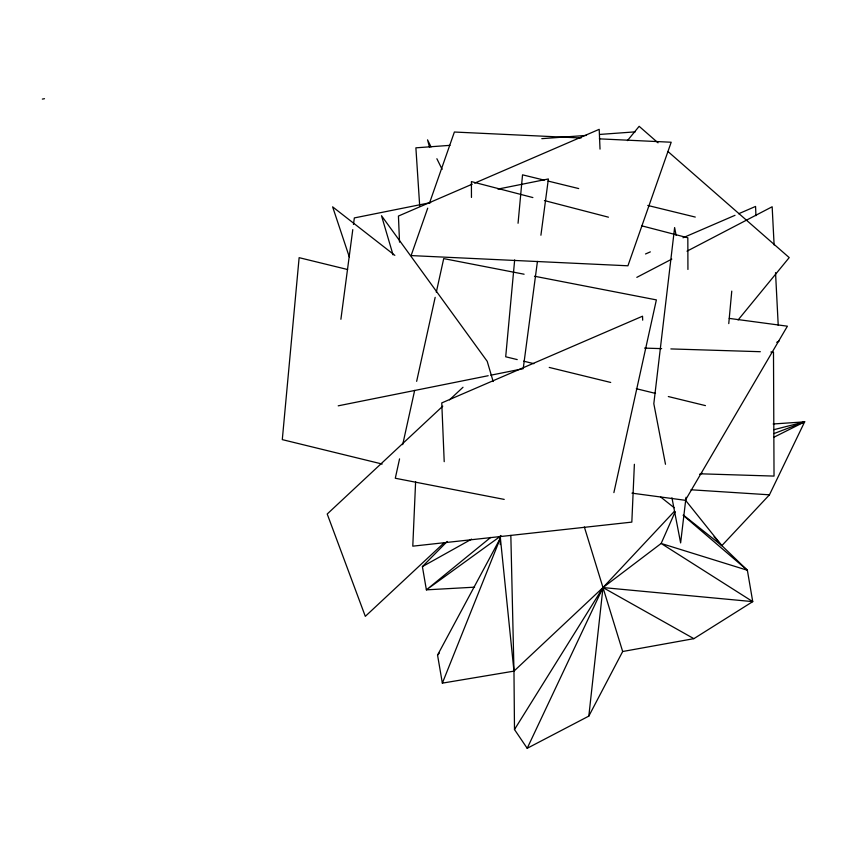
<?xml version="1.0" encoding="UTF-8"?>
<svg xmlns="http://www.w3.org/2000/svg" width="847" height="847" viewBox="0 0 847 847"><rect width="100%" height="100%" fill="white"/><g stroke="black" fill="none" stroke-linecap="round" stroke-linejoin="round"><path stroke-width="1.27" d="M500.249 544.557L500.439 535.495M415.612 481.774L412.785 546.167L631.83 522.112L634.382 464.294M514.669 259.913L505.701 356.778L517.221 359.594M518.057 223.259L522.535 174.831L544.229 180.136M728.759 323.596L731.766 291.114M510.836 535.41L513.97 671.131L514.489 729.532L527.194 748.293L588.824 716.107L602.99 587.564L674.424 511.302M686.028 497.253L680.628 542.916L671.946 497.803M340.896 319.277L352.786 229.622M353.474 224.423L354.342 217.923L430.657 202.602M523.382 367.376L537.443 261.395M540.915 235.233L548.38 178.971L497.93 189.093M399.562 458.873L395.295 478.248L504.219 499.402M402.696 444.654L414.659 390.393M416.65 381.341L435.167 297.361M436.311 292.194L443.712 258.6L524.102 274.216M613.884 492.615L656.372 299.891L534.478 276.228M427.714 208.171L411.102 255.582L627.923 265.789L671.195 142.232L599.358 138.855M429.461 203.185L454.384 132.026L581.074 137.987M442.356 683.137L500.386 538.12L513.97 671.131L442.356 683.137L437.55 655.091L500.386 538.12M675.186 511.726L661.158 543.467L602.99 587.564L513.97 671.131M527.194 748.293L602.99 587.564L752.739 601.624L747.372 570.253L721.856 545.627L714.032 536.765M683.328 515.018L721.856 545.627L769.447 494.817L804.65 421.848L773.163 423.987M588.824 716.107L622.672 651.512L584.345 526.972M514.489 729.532L602.99 587.564L693.873 638.659L752.739 601.624L661.158 543.467L747.372 570.253L683.243 515.378M627.426 140.623L639.157 126.319L658.034 142.836M738.108 319.954L789.213 257.594L667.976 151.528M437.55 655.091L439.297 653.143M474.595 587.172L426.38 589.851L422.399 566.601L447.205 541.455M442.78 406.147L327.217 514.013L365.311 616.351L444.273 542.652M449.513 399.858L463.002 387.27M490.72 537.39L426.38 589.851L501.053 535.812M422.399 566.601L471.631 539.115M636.817 277.361L671.819 259.108M686.981 251.188L772.157 206.763L774.116 244.963M776.699 342.347L779.039 341.129M699.696 474.362L702.057 473.187M773.989 437.19L804.65 421.848L773.904 429.683M472.213 184.18L398.439 216.049L399.53 242.157M474.638 183.143L599.2 129.337L600.025 149.114M645.509 253.973L650.348 251.877M683 237.774L735.005 215.318M738.637 213.751L755.566 206.435L755.948 215.667M773.957 433.59L804.65 421.848M338.207 405.829L488.19 375.719M490.784 375.2L523.213 368.689M42.35 99.088L44.499 98.707M622.672 651.512L693.873 638.659M449.99 145.345L415.888 147.833L419.689 205.885M541.805 138.654L586.495 135.404M599.665 134.44L635.229 131.857M644.535 348.106L661.645 348.636M670.856 348.922L760.331 351.706M770.855 352.034L773.491 352.108L774.031 476.088L700.353 473.801M691.004 489.778L769.447 494.817M729.235 318.398L787.403 326.19L685.329 500.302L631.968 493.155M548.062 181.067L578.692 188.563M647.754 205.45L695.271 217.065M347.63 269.526L299.129 257.668L282.295 439.625L382.166 464.04M523.626 361.161L533.875 363.67M549.237 367.429L610.698 382.452M636.309 388.709L655.514 393.41M668.315 396.544L705.456 405.618M532.879 197.563L471.408 181.607L471.461 197.436M544.409 200.559L608.432 217.181M641.73 225.821L687.828 237.795L687.933 269.452M394.84 255.36L332.627 206.848L349.292 256.885M660.776 497.094L674.17 507.734M685.488 500.206L721.856 545.627M431.049 146.923L427.544 139.85L429.609 147.452M436.872 158.728L442.123 169.347M493.166 381.51L487.205 361.309L381.499 215.71L393.04 254.852M676.107 235.286L674.625 227.557L653.82 403.701L665.488 464.283M775.534 272.628L778.224 325.322M642.682 320.166L642.524 316.206L441.763 402.918L444.209 461.668"/></g></svg>
